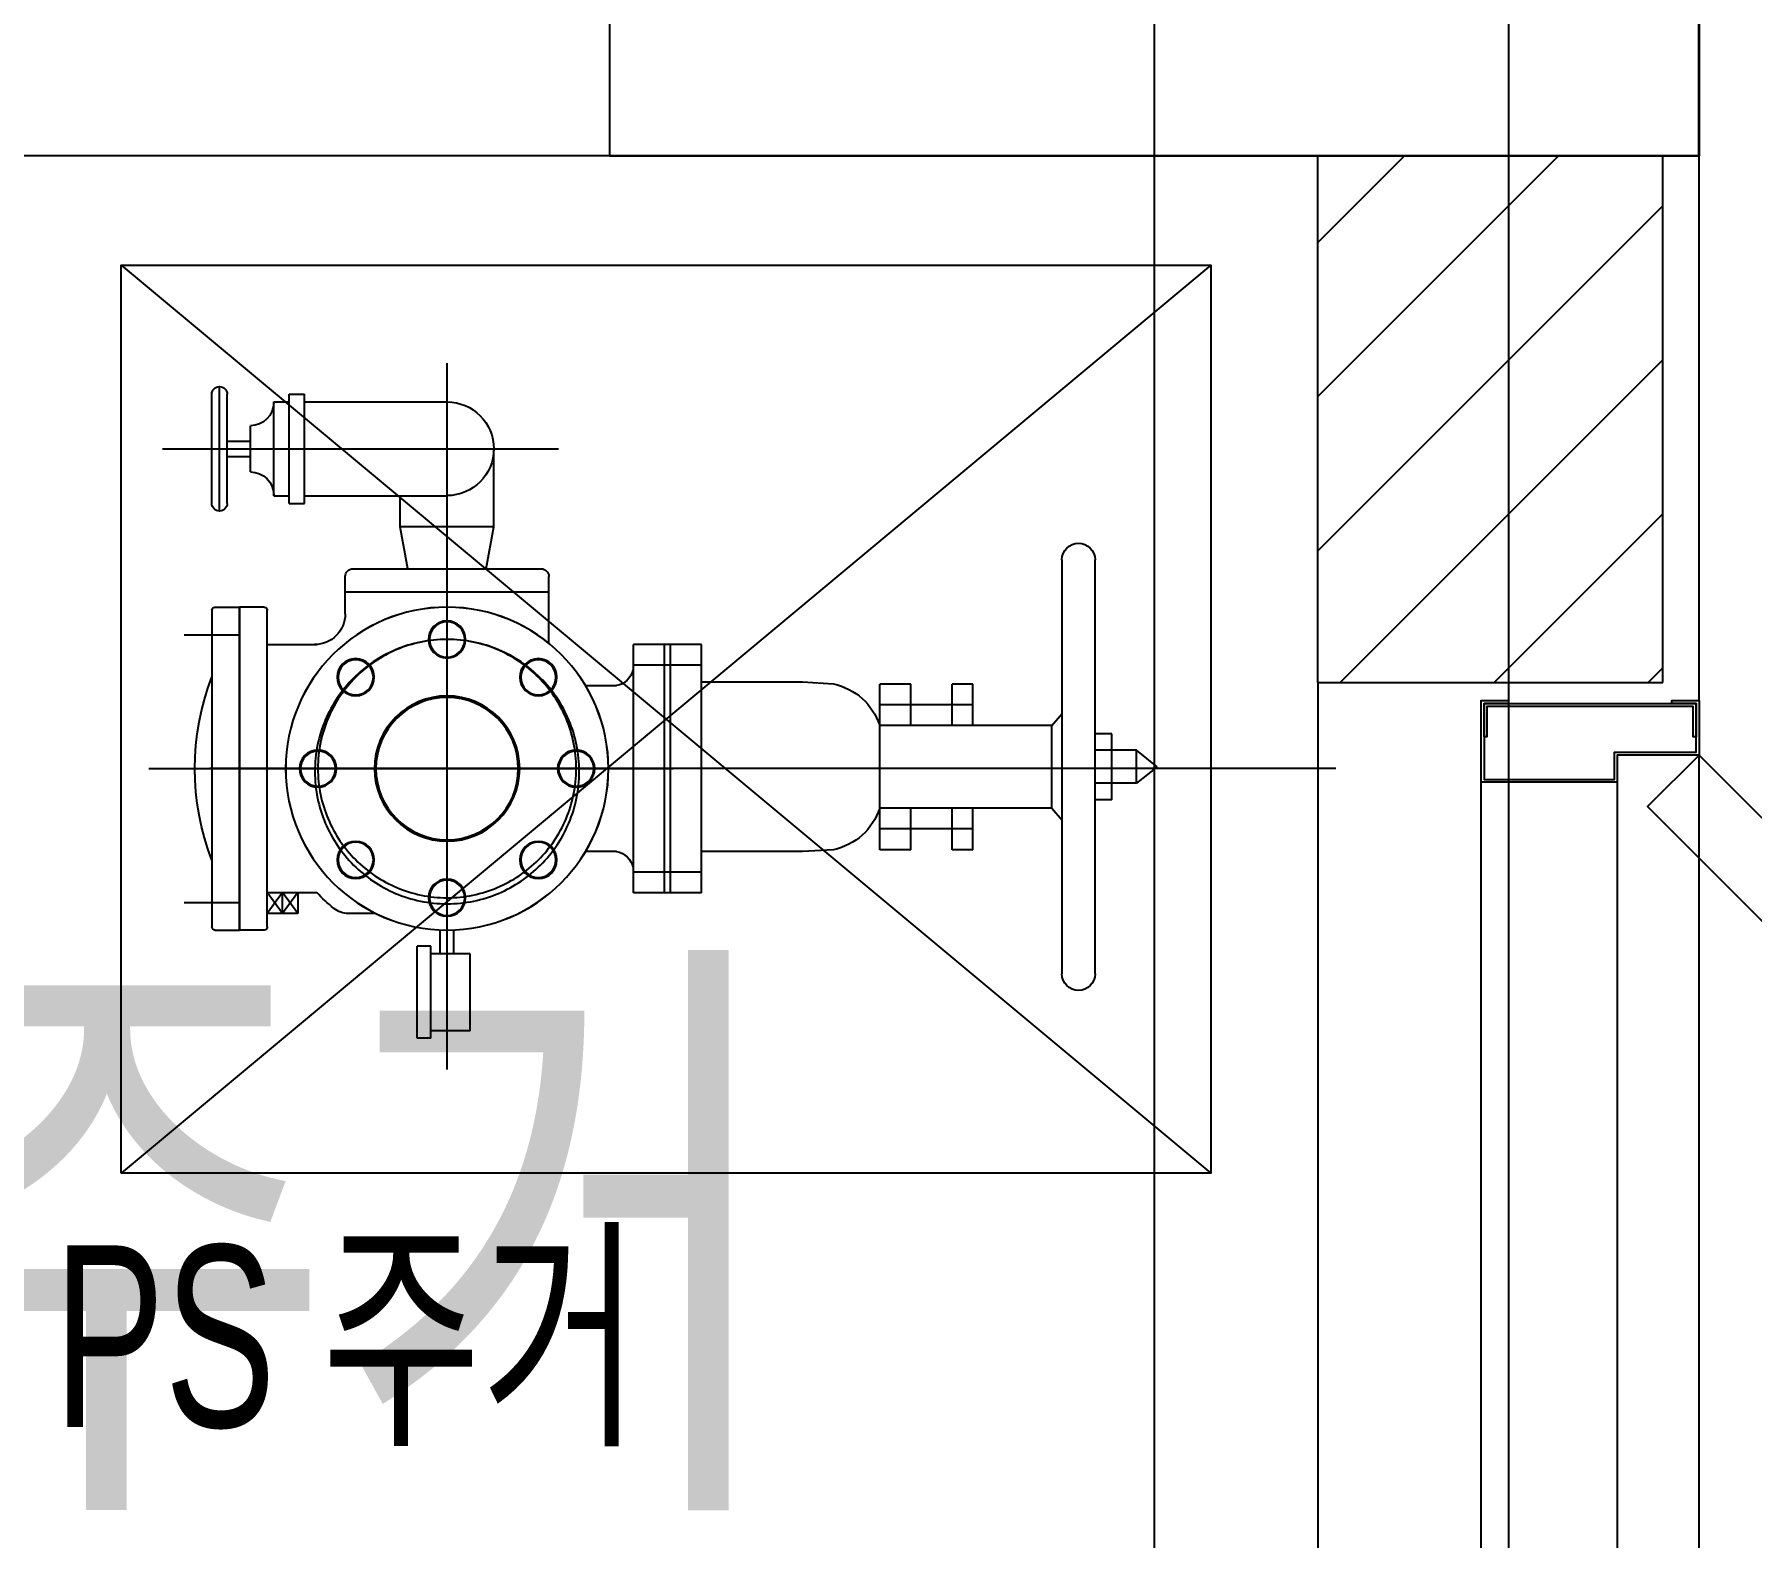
# Model space of a CAD drawing. Header units: millimetres. Extents: x 0 to 1390178, y 0 to 110113.
# Drawn here: x 385055 to 386001, y 36076 to 36904 of the extents above; entities that cross this region are included whole.
import ezdxf
from ezdxf.enums import TextEntityAlignment as Align
from ezdxf.xclip import XClip

# ---------------------------------------------------------------- set-up
doc = ezdxf.new("R2010")
doc.units = ezdxf.units.MM
doc.header["$LTSCALE"] = 100
doc.header["$XCLIPFRAME"] = 0
doc.linetypes.add('X - 평면도$0$CEN', pattern=[62, 60, -1, 0, -1])
doc.linetypes.add('X - 평면도$0$CENTER', pattern=[65, 60, -2, 1, -2])
for name, color, linetype in [('AA-XXXX-TEXT', 3, 'Continuous'), ('X - 평면도$0$A-FIN', 8, 'Continuous'), ('X - 평면도$0$A-WALB', 3, 'Continuous'), ('X - 평면도$0$AA-WAXM-CONC', 2, 'Continuous'), ('X - 평면도$0$AA-XXXX-CNTL', 1, 'X - 평면도$0$CEN'), ('X - 평면도$0$AA-XXXX-PATT', 8, 'Continuous'), ('X - 평면도$0$CENTER', 1, 'X - 평면도$0$CENTER'), ('X - 평면도$0$X-55$0$AA-DWXM-WIND', 4, 'Continuous')]:
    doc.layers.add(name, color=color, linetype=linetype)
doc.layers.add('X - 평면도$0$A-door', color=4, linetype='Continuous', lineweight=25)
doc.layers.add('X - 평면도$0$DEFPOINT', color=163, linetype='Continuous', plot=False)
doc.styles.add('HAUD01', font='Dotum.ttf')
doc.styles.add('X - 평면도$0$HAUD01', font='Dotum.ttf')

# ---------------------------------------------------------------- blocks, each defined once
blk = doc.blocks.new('*U1013')
at = {"layer": 'X - 평면도$0$A-door', "color": 8}
for p, q in [((670, 0), (30, 0)), ((45, -45), (655, -45)), ((655, -120), (45, -120))]:
    blk.add_line(p, q, dxfattribs=at)
at = {"layer": 'X - 평면도$0$A-door'}
for points in [[(482.55, 452.55), (30, 0), (58.28, -28.28), (510.83, 424.26)], [(1.6, -15), (1.6, -15), (1.6, -15), (0, -15), (0, 0), (30, 0), (30, -45), (45, -45), (45, -120), (0, -120), (0, -105), (1.6, -105), (1.6, -105), (1.6, -105), (1.6, -118.4), (43.4, -118.4), (43.4, -46.6), (28.4, -46.6), (28.4, -1.6), (1.6, -1.6)], [(698.4, -15), (698.4, -15), (698.4, -15), (700, -15), (700, 0), (670, 0), (670, -45), (655, -45), (655, -120), (700, -120), (700, -105), (698.4, -105), (698.4, -105), (698.4, -105), (698.4, -118.4), (656.6, -118.4), (656.6, -46.6), (671.6, -46.6), (671.6, -1.6), (698.4, -1.6)]]:
    blk.add_lwpolyline(points, close=True, dxfattribs=at)
at = {"layer": 'X - 평면도$0$A-door', "color": 8}
for points in [[(20, -118.4), (1.6, -118.4), (1.6, -1.6), (20, -1.6), (20, -3.2), (3.2, -3.2), (3.2, -116.8), (20, -116.8)], [(680, -118.4), (698.4, -118.4), (698.4, -1.6), (680, -1.6), (680, -3.2), (696.8, -3.2), (696.8, -116.8), (680, -116.8)]]:
    blk.add_lwpolyline(points, close=True, dxfattribs=at)
blk.add_arc((30, 0), 640, 0, 45, dxfattribs=at)
blk = doc.blocks.new('X - 평면도$0$os80e')
at = {"color": 0}
for p, q in [((-146.7, 507.4), (-156.9, 494.5)), ((-146.7, 507.4), (-136.4, 494.5)), ((-156.9, 494.5), (-156.9, 468.9)), ((-156.9, 494.5), (-136.4, 494.5)), ((-136.4, 494.5), (-136.4, 468.9)), ((-167.2, 479.2), (-167.2, 468.9)), ((-167.2, 479.2), (-126.2, 479.2)), ((-126.2, 479.2), (-126.2, 468.9)), ((-274.9, 468.9), (-18.5, 468.9)), ((-274.9, 448.4), (-18.5, 448.4)), ((-172.3, 442), (-179.7, 448.4)), ((-121, 442), (-113.7, 448.4)), ((-172.3, 442), (-172.3, 335.4)), ((-172.3, 442), (-121, 442)), ((-121, 442), (-121, 335.4)), ((-198, 393.1), (-198, 380.3)), ((-198, 393.1), (-172.3, 393.1)), ((-185.1, 393.1), (-185.1, 335.4)), ((-121, 393.1), (-95.4, 393.1)), ((-108.2, 393.1), (-108.2, 335.4)), ((-95.4, 393.1), (-95.4, 380.3)), ((-198, 380.3), (-172.3, 380.3)), ((-121, 380.3), (-95.4, 380.3)), ((-198, 354.7), (-172.3, 354.7)), ((-198, 354.7), (-198, 335.4)), ((-121, 354.7), (-95.4, 354.7)), ((-95.4, 354.7), (-95.4, 335.4)), ((-198, 335.4), (-172.3, 335.4)), ((-172.3, 335.4), (-121, 335.4)), ((-121, 335.4), (-95.4, 335.4)), ((-198, 306.8), (-199.1, 287.6)), ((-95.4, 306.8), (-94.3, 287.6)), ((-199.1, 287.6), (-199.1, 225.1)), ((-94.3, 287.6), (-94.3, 225.1)), ((-224.7, 225.1), (-70.8, 225.1)), ((-224.7, 225.1), (-224.7, 182.8)), ((-211.9, 225.1), (-211.9, 182.8)), ((-83.7, 225.1), (-83.7, 182.8)), ((-70.8, 225.1), (-70.8, 182.8)), ((-224.7, 205.8), (-70.8, 205.8)), ((-224.7, 202), (-70.8, 202)), ((-224.7, 182.8), (-70.8, 182.8)), ((-199.1, 172.4), (-199.1, 153.2)), ((-96.5, 172.4), (-96.5, 153.2))]:
    blk.add_line(p, q, dxfattribs=at)
for centre, radius in [((-147.8, 67.4), 100), ((-147.8, 147.4), 10.9), ((-204.3, 123.9), 10.9), ((-91.2, 123.9), 10.9), ((-147.8, 67.4), 44.1), ((-227.8, 67.4), 10.9), ((-67.8, 67.4), 10.9), ((-204.3, 10.8), 10.9), ((-91.2, 10.8), 10.9), ((-147.8, -12.6), 10.9)]:
    blk.add_circle(centre, radius, dxfattribs=at)
for centre, radius, start, end in [((-274.9, 458.6), 10.3, 90, 270), ((-18.5, 458.6), 10.3, 270, 90), ((-160.2, 298.7), 38.7, 108.3335, 167.9167), ((-133.2, 298.7), 38.7, 12.0833, 71.6665), ((-211.8, 170.1), 12.9, 10.1778, 77.5123), ((-83.7, 170.1), 12.9, 102.4877, 169.8222)]:
    blk.add_arc(centre, radius, start, end, dxfattribs=at)
at = {"layer": 'X - 평면도$0$CENTER', "color": 1}
blk.add_line((-147.8, 618), (-147.8, -79.9), dxfattribs=at)
blk.add_circle((-149.6, 67.4), 81.9, dxfattribs=at)
blk = doc.blocks.new('X - 평면도$0$AL80P')
at = {"color": 0}
for p, q in [((77.6, 63.1), (119, 63.1)), ((109.5, -63.1), (109.5, 63.1)), ((123.8, -58.3), (123.8, 58.3)), ((123.8, 24.3), (149.8, 29)), ((149.8, 29), (198.1, 29)), ((149.8, 29), (149.8, -29)), ((-162.4, 14.3), (-162.4, -10)), ((-162.4, 14.3), (-114.8, 14.3)), ((-114.8, 14.3), (-114.8, -10)), ((-114.8, 4.3), (-99.9, 4.3)), ((169, -88.4), (169, 0)), ((227.1, -88.4), (227.1, 0)), ((-167.1, -10), (-110, -10)), ((-167.1, -10), (-167.1, -18.6)), ((-114.8, -4.3), (-99.9, -4.3)), ((-110, -10), (-110, -18.6)), ((-167.1, -18.6), (-110, -18.6)), ((123.8, -24.3), (149.8, -29)), ((149.8, -29), (169, -29)), ((-89.8, -44.1), (-89.8, -61.1)), ((95.8, -63.1), (119, -63.1)), ((-76.8, -111.4), (-76.8, -80.7)), ((76.8, -111.4), (76.8, -80.7)), ((-76.8, -92.4), (-89.8, -92.4)), ((-89.8, -92.4), (-89.8, -111.4)), ((-89.8, -92.4), (-76.8, -101.9)), ((-76.8, -92.4), (-89.8, -101.9)), ((164.3, -88.4), (231.9, -88.4)), ((164.3, -97.9), (164.3, -88.4)), ((231.9, -97.9), (231.9, -88.4)), ((-89.8, -101.9), (-76.8, -101.9)), ((-89.8, -101.9), (-76.8, -111.4)), ((-76.8, -101.9), (-89.8, -111.4)), ((164.3, -97.9), (231.9, -97.9)), ((169, -107.4), (169, -97.9)), ((227.1, -107.4), (227.1, -97.9)), ((-100, -113.3), (-100, -128.6)), ((-98.1, -111.4), (98.1, -111.4)), ((100, -113.3), (100, -128.6)), ((169, -107.4), (227.1, -107.4)), ((183.8, -121.7), (212.4, -121.7)), ((193.3, -136.2), (193.3, -121.7)), ((202.9, -136.2), (202.9, -121.7)), ((-100, -128.6), (100, -128.6)), ((100, -128.6), (-100, -128.6)), ((-100, -143.8), (-100, -128.6)), ((100, -143.8), (100, -128.6)), ((164.3, -136.2), (231.9, -136.2)), ((98.1, -145.7), (-98.1, -145.7)), ((164.3, -145.7), (231.9, -145.7))]:
    blk.add_line(p, q, dxfattribs=at)
for centre, radius in [((0, 0), 100), ((0, 80), 11.5), ((-56.6, 56.6), 11.5), ((56.6, 56.6), 11.5), ((0, 0), 45), ((-80, 0), 11.5), ((80, 0), 11.5), ((-56.6, -56.6), 11.5), ((56.6, -56.6), 11.5), ((0, -80), 11.5)]:
    blk.add_circle(centre, radius, dxfattribs=at)
for centre, radius, start, end in [((119, 58.3), 4.76, 0, 90), ((198.1, 0), 29, 0, 180), ((-75.5, -61.1), 14.3, 180, 218.996), ((95.8, -82.1), 19, 90, 180), ((119, -58.3), 4.76, 270, 0), ((0, 0), 111.4, 218.996, 226.4168), ((-98.1, -113.3), 1.9, 90, 180), ((98.1, -113.3), 1.9, 0, 90), ((169.5, -121.7), 14.3, 0, 90), ((226.7, -121.7), 14.3, 90, 180), ((164.3, -141), 4.76, 90, 270), ((231.9, -141), 4.76, 270, 90), ((-98.1, -143.8), 1.9, 180, 270), ((0, 0), 156.3, 248.7515, 291.2485), ((98.1, -143.8), 1.9, 270, 0)]:
    blk.add_arc(centre, radius, start, end, dxfattribs=at)
at = {"layer": 'X - 평면도$0$CENTER'}
for p, q in [((0, -184.8), (0, 140.1)), ((0, 100), (0, -100)), ((198.1, -176.2), (198.1, 69.1)), ((-186.5, 0), (-67.1, 0)), ((-67.1, 0), (251.2, 0)), ((0, -77.1), (0, -128.6)), ((-82.9, -162.9), (-82.9, -128.6)), ((0, -169.3), (0, -128.6)), ((82.9, -162.9), (82.9, -128.6)), ((159.5, -141), (236.7, -141))]:
    blk.add_line(p, q, dxfattribs=at)
blk.add_circle((0, 0), 80, dxfattribs=at)
blk = doc.blocks.new('X - 평면도$0$A$Cfb342870')
at = {"layer": 'X - 평면도$0$AA-XXXX-PATT'}
h = blk.add_hatch(dxfattribs=at)
h.set_pattern_fill('_USER', color=256, scale=60, angle=45, style=0, pattern_type=0)
h.set_pattern_definition([(45, (-586639.225, -33202.216), (-42.426407, 42.426407), [])])
h.paths.add_polyline_path([(-13437.24, 18390.89), (-13627.24, 18390.89), (-13627.24, 18100.9), (-13437.24, 18100.9)])
at = {"layer": 'X - 평면도$0$A-FIN'}
blk.add_line((-13417.24, 18090.9), (-13417.24, 18390.9), dxfattribs=at)
at = {"layer": 'X - 평면도$0$A-WALB'}
for p, q in [((-13627.24, 18100.9), (-13627.24, 18390.9)), ((-13437.24, 18100.9), (-13437.24, 18390.9)), ((-13627.24, 18100.9), (-13437.24, 18100.9))]:
    blk.add_line(p, q, dxfattribs=at)
at = {"layer": 'X - 평면도$0$AA-WAXM-CONC'}
for p, q in [((-13417.24, 21190.89), (-13417.24, 18390.89)), ((-13417.24, 18390.89), (-14717.24, 18390.89))]:
    blk.add_line(p, q, dxfattribs=at)
at = {"layer": 'X - 평면도$0$AA-XXXX-CNTL'}
blk.add_line((-13522.24, 18490.89), (-13522.24, 13150.89), dxfattribs=at)
at = {"layer": 'X - 평면도$0$DEFPOINT', "ltscale": 2}
for p, q in [((-13686.17, 18330.73), (-14286.17, 17830.73)), ((-14286.17, 18330.73), (-13686.17, 17830.73))]:
    blk.add_line(p, q, dxfattribs=at)
blk.add_lwpolyline([(-14286.17, 17830.73), (-14286.17, 18330.73), (-13686.17, 18330.73), (-13686.17, 17830.73), (-14286.17, 17830.73)], close=True, dxfattribs=at)
at = {"layer": 'X - 평면도$0$X-55$0$AA-DWXM-WIND'}
blk.add_line((-13627.24, 18100.9), (-13627.24, 17380.9), dxfattribs=at)
at = {"layer": 'X - 평면도$0$A-door', "rotation": 270}
blk.add_blockref('*U1013', (-13417.24, 18090.9), dxfattribs=at)
at = {"layer": 'X - 평면도$0$DEFPOINT', "ltscale": 3, "xscale": -0.888888888063713, "yscale": 0.8888888880610462, "zscale": 0.888888888888889, "rotation": 270.0001403523827}
for name, p in [('X - 평면도$0$AL80P', (-14106.73, 18053.45)), ('X - 평면도$0$os80e', (-14166.61, 18184.8))]:
    blk.add_blockref(name, p, dxfattribs=at)
at = {"layer": 'X - 평면도$0$DEFPOINT', "style": 'X - 평면도$0$HAUD01', "width": 0.7}
blk.add_text('PS 주거', height=100, dxfattribs=at).set_placement((-14161.68, 17740.9), align=Align.MIDDLE_CENTER)
blk = doc.blocks.new('X - 평면도$0$B4~1F_COL')
at = {"layer": 'X - 평면도$0$AA-WAXM-CONC'}
for p, q in [((-57378.02, -34706.89), (-57378.02, -37506.89)), ((-56778.02, -37506.89), (-56778.02, -34706.89)), ((-57378.02, -37506.89), (-56778.02, -37506.89))]:
    blk.add_line(p, q, dxfattribs=at)
blk = doc.blocks.new('X - 평면도', base_point=(-475.36, -286.73))
at = {"layer": 'X - 평면도$0$AA-XXXX-CNTL'}
blk.add_line((572921.98, 68689.62), (572921.98, 42623.11), dxfattribs=at)
for name, p in [('X - 평면도$0$A$Cfb342870', (586639.23, 33202.22)), ('X - 평면도$0$B4~1F_COL', (630000, 89100))]:
    blk.add_blockref(name, p)

msp = doc.modelspace()

# ---------------------------------------------------------------- block references
ref = msp.add_blockref('X - 평면도', (-187725.28, -15042.65))
XClip(ref).set_block_clipping_path([(523249.9173510034, 14755.918452476), (607249.9173510034, 74155.918452476)])

# ---------------------------------------------------------------- next in the draw order: texts
at = {"layer": 'AA-XXXX-TEXT', "style": 'HAUD01', "width": 0.8}
msp.add_text('주거', height=250, dxfattribs=at).set_placement((385221.26, 36242.83), align=Align.MIDDLE_CENTER)

doc.saveas('drawing.dxf')
